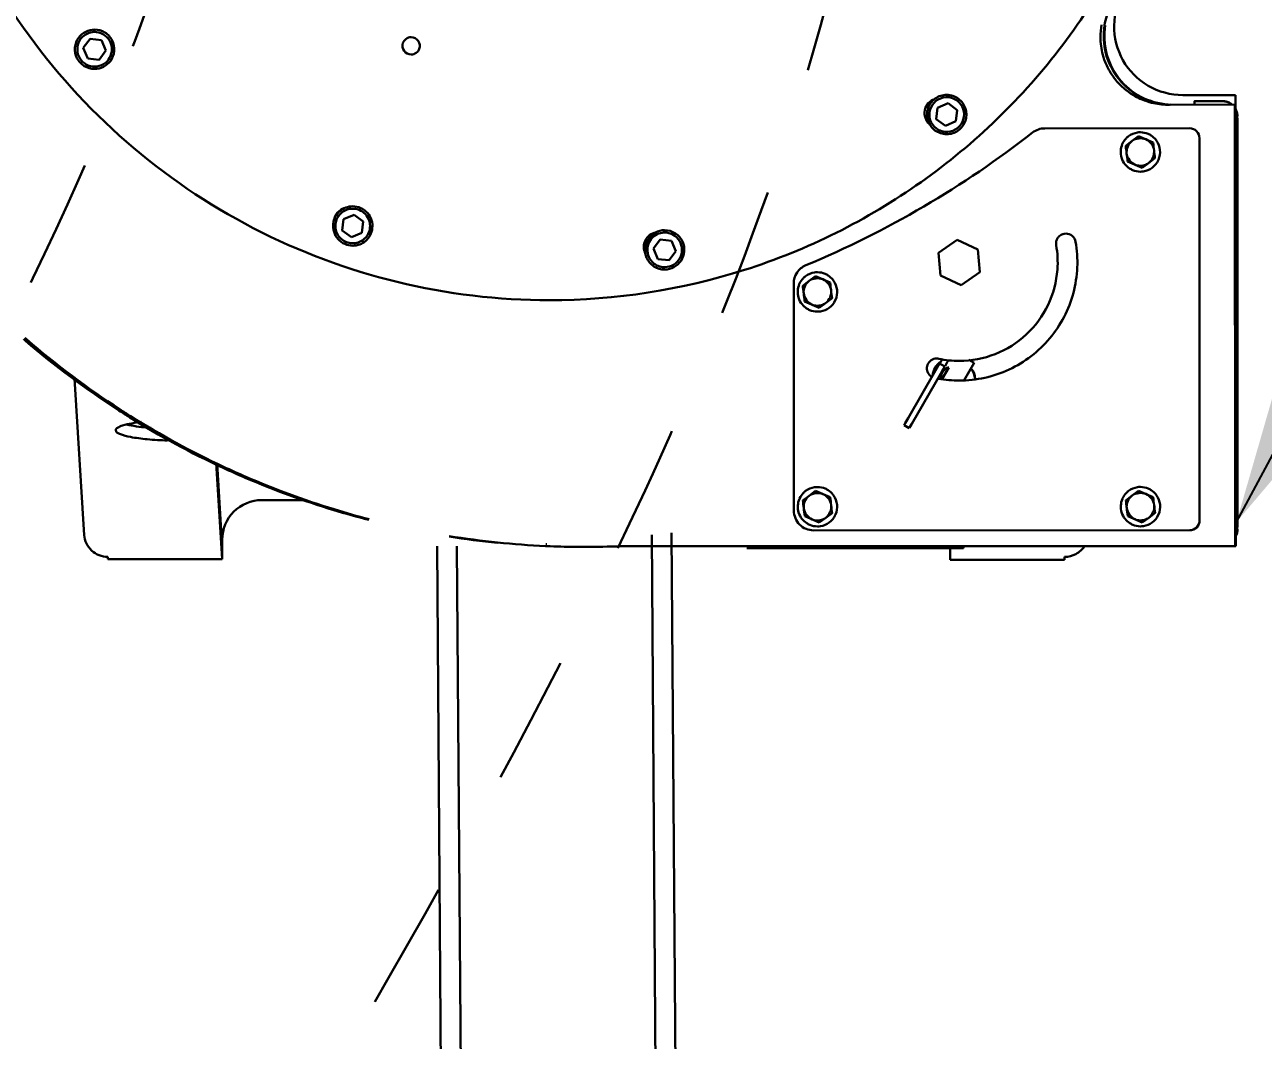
# Model space of a CAD drawing. Header units: millimetres. Extents: x 13935 to 21534, y -198 to 9202.
# Drawn here: x 15522.2 to 15836.7, y 2754.4 to 3012.1 of the extents above; entities that cross this region are included whole.
import ezdxf

# ---------------------------------------------------------------- set-up
doc = ezdxf.new("R2010")
doc.units = ezdxf.units.MM
doc.header["$LTSCALE"] = 326.7
doc.header["$PDMODE"] = 3
doc.header["$PDSIZE"] = 8
doc.linetypes.add('DASHED', pattern=[0.2, 0.1, -0.1])
doc.layers.get('0').update_dxf_attribs({"linetype": 'CONTINUOUS'})
doc.layers.get('Defpoints').update_dxf_attribs({"linetype": 'CONTINUOUS'})
doc.styles.get("Standard").update_dxf_attribs({"font": 'calibri.ttf'})
doc.dimstyles.new('DIMSTYLE_1', dxfattribs={"dimtxt": 40, "dimasz": 35, "dimexe": 0.08, "dimexo": 1, "dimgap": 1, "dimtad": 1, "dimdsep": 46, "dimtxsty": 'Standard', "dimblk": '_FILLED', "dimblk1": '_FILLED', "dimblk2": '_FILLED', "dimcen": 0.09, "dimazin": 2, "dimtp": 0.01, "dimtm": 0.01, "dimtfac": 1, "dimtofl": 0, "dimtmove": 0, "dimatfit": 3, "dimldrblk": '_FILLED', "dimfxl": 1, "dimtolj": 1, "dimarcsym": 0})
doc.dimstyles.new('DIMSTYLE_2', dxfattribs={"dimtxt": 40, "dimasz": 35, "dimexe": 0.08, "dimexo": 1, "dimgap": 1, "dimtad": 1, "dimdec": 0, "dimdsep": 46, "dimtxsty": 'Standard', "dimblk": '_FILLED', "dimblk1": '_FILLED', "dimblk2": '_FILLED', "dimcen": 0.09, "dimazin": 2, "dimtp": 0.01, "dimtm": 0.01, "dimtfac": 1, "dimtdec": 0, "dimtofl": 0, "dimtmove": 0, "dimatfit": 3, "dimldrblk": '_FILLED', "dimfxl": 1, "dimtolj": 1, "dimarcsym": 0})
doc.dimstyles.get("Standard").update_dxf_attribs({"dimtxt": 35, "dimasz": 35, "dimexe": 0.08, "dimexo": 1, "dimtad": 1, "dimdsep": 46, "dimtxsty": 'Standard', "dimblk": '_FILLED', "dimblk1": '_FILLED', "dimblk2": '_FILLED', "dimcen": 0.09, "dimazin": 2, "dimtol": 1, "dimtp": 0.01, "dimtm": 0.01, "dimtfac": 1, "dimtofl": 0, "dimtmove": 0, "dimatfit": 3, "dimldrblk": '_FILLED', "dimfxl": 1, "dimtolj": 1, "dimarcsym": 0})

# ---------------------------------------------------------------- blocks, each defined once
blk = doc.blocks.new('_FILLED')
at = {"color": 0, "linetype": 'ByBlock'}
blk.add_solid([(0, 0), (-1, 0.2143), (-1, -0.2143)], dxfattribs=at)
blk = doc.blocks.new('*D121')
at = {"color": 0, "linetype": 'Continuous', "lineweight": -2}
for p, q in [((15656.08, 3105.88), (15999.46, 3105.88)), ((15999.38, 2391.61), (15999.38, 3070.88)), ((15662.77, 2356.61), (15999.46, 2356.61))]:
    blk.add_line(p, q, dxfattribs=at)
at = {"layer": 'Defpoints', "color": 0}
for p in [(15655.08, 3105.88), (15999.38, 3105.88), (15661.77, 2356.61)]:
    blk.add_point(p, dxfattribs=at)
at = {"color": 0, "linetype": 'ByBlock', "lineweight": -2, "xscale": 35, "yscale": 35, "zscale": 35}
for p, rotation in [((15999.38, 3105.88), 90), ((15999.38, 2356.61), 270)]:
    blk.add_blockref('_FILLED', p, dxfattribs=dict(at, rotation=rotation))
at = {"color": 0, "lineweight": 30, "insert": (15945.05, 2724.02), "char_height": 40, "attachment_point": 2, "rotation": 90, "line_spacing_factor": 0.9}
blk.add_mtext('\\A1;D', dxfattribs=at)
blk = doc.blocks.new('*D2003')
at = {"color": 0, "linetype": 'Continuous', "lineweight": -2}
for p, q in [((14757.24, 2762.19), (14757.24, 3322.6)), ((14792.24, 3322.52), (15620.34, 3322.52)), ((15655.34, 3106.66), (15655.34, 3322.6))]:
    blk.add_line(p, q, dxfattribs=at)
at = {"layer": 'Defpoints', "color": 0}
for p in [(15655.34, 3322.52), (15655.34, 3105.66), (14757.24, 2761.19)]:
    blk.add_point(p, dxfattribs=at)
at = {"color": 0, "linetype": 'ByBlock', "lineweight": -2, "xscale": 35, "yscale": 35, "zscale": 35, "rotation": 180}
blk.add_blockref('_FILLED', (14757.24, 3322.52), dxfattribs=at)
at = {"color": 0, "linetype": 'ByBlock', "lineweight": -2, "xscale": 35, "yscale": 35, "zscale": 35}
blk.add_blockref('_FILLED', (15655.34, 3322.52), dxfattribs=at)
at = {"color": 0, "lineweight": 30, "insert": (15193.23, 3343.52), "char_height": 40, "attachment_point": 5}
blk.add_mtext('\\A1;\\A1;E', dxfattribs=at)

msp = doc.modelspace()

# ---------------------------------------------------------------- linework, layer by layer
at = {"color": 0, "linetype": 'Continuous', "lineweight": 30}
for p, q in [((15537.09399, 3006.16844), (15538.81522, 3008.48592)), ((15537.09399, 3006.16844), (15538.24037, 3003.51907)), ((15541.68282, 3008.15403), (15538.81522, 3008.48592)), ((15542.8292, 3005.50466), (15541.68282, 3008.15403)), ((15538.24037, 3003.51907), (15541.10797, 3003.18718)), ((15542.8292, 3005.50466), (15541.10797, 3003.18718)), ((15829.64216, 2994.22451), (15816.20841, 2994.22092)), ((15829.64282, 2991.78451), (15829.64216, 2994.22451)), ((15753.97923, 2991.00063), (15753.64734, 2988.13302)), ((15756.62859, 2992.14701), (15753.97923, 2991.00063)), ((15756.62859, 2992.14701), (15758.94607, 2990.42578)), ((15758.61418, 2987.55817), (15758.94607, 2990.42578)), ((15813.10218, 2991.78008), (15829.46126, 2991.78446)), ((15819.20167, 2992.18172), (15819.20168, 2992.43524)), ((15819.20232, 2992.68172), (15826.20231, 2992.68359)), ((15829.49125, 2879.78447), (15829.46126, 2991.78446)), ((15829.46315, 2991.78447), (15829.64282, 2991.78451)), ((15829.64308, 2990.78451), (15829.52681, 2990.78448)), ((15829.64312, 2990.66361), (15829.64308, 2990.78451)), ((15829.64597, 2991.78451), (15829.64624, 2990.78451)), ((15755.96481, 2986.41179), (15753.64734, 2988.13302)), ((15755.96481, 2986.41179), (15758.61418, 2987.55817)), ((15829.97036, 2988.3846), (15829.46958, 2988.38447)), ((15829.97583, 2967.9846), (15829.97036, 2988.3846)), ((15830.00346, 2988.38461), (15830.00333, 2988.88461)), ((15830.10821, 2967.98464), (15830.10275, 2988.38464)), ((15781.19169, 2985.77154), (15817.96083, 2985.78138)), ((15803.36059, 2982.58112), (15804.97944, 2983.79118)), ((15804.97944, 2983.79118), (15808.69368, 2982.19815)), ((15829.86683, 2983.90396), (15829.86734, 2984.36859)), ((15829.86734, 2984.36859), (15829.86836, 2985.27006)), ((15829.86836, 2985.27006), (15829.8694, 2986.15829)), ((15829.8694, 2986.15829), (15829.87013, 2986.7633)), ((15829.87013, 2986.7633), (15829.87029, 2986.89291)), ((15801.74272, 2981.37107), (15803.36059, 2982.58112)), ((15820.4615, 2983.28205), (15820.48747, 2886.28206)), ((15809.1712, 2978.18501), (15807.55234, 2976.97495)), ((15805.93447, 2975.76489), (15802.22024, 2977.35793)), ((15807.55234, 2976.97495), (15805.93447, 2975.76489)), ((15829.9927, 2904.9846), (15829.97583, 2967.98382)), ((15830.12508, 2904.98464), (15830.10821, 2967.98385)), ((15602.85755, 2959.84964), (15603.18944, 2962.71725)), ((15605.8388, 2963.86363), (15603.18944, 2962.71725)), ((15608.15628, 2962.1424), (15605.8388, 2963.86363)), ((15608.15628, 2962.1424), (15607.82439, 2959.27479)), ((15602.85755, 2959.84964), (15605.17502, 2958.12841)), ((15605.17502, 2958.12841), (15607.82439, 2959.27479)), ((15683.54468, 2957.58505), (15681.82345, 2955.26757)), ((15686.41228, 2957.25316), (15683.54468, 2957.58505)), ((15686.41228, 2957.25316), (15687.55866, 2954.60379)), ((15758.97787, 2957.5187), (15754.23885, 2954.22098)), ((15764.20328, 2955.06343), (15758.97787, 2957.5187)), ((15682.96983, 2952.61821), (15681.82345, 2955.26757)), ((15682.96983, 2952.61821), (15685.83743, 2952.28632)), ((15685.83743, 2952.28632), (15687.55866, 2954.60379)), ((15754.23885, 2954.22098), (15754.72523, 2948.46801)), ((15764.20328, 2955.06343), (15764.68967, 2949.31045)), ((15759.95064, 2946.01274), (15764.68967, 2949.31045)), ((15717.48694, 2888.75448), (15717.4715, 2946.39968)), ((15719.75233, 2945.84911), (15721.3702, 2947.05917)), ((15721.3702, 2947.05917), (15722.98906, 2948.26922)), ((15722.98905, 2948.26922), (15726.70329, 2946.67619)), ((15754.72523, 2948.46801), (15759.95064, 2946.01274)), ((15723.94408, 2940.24294), (15720.22985, 2941.83597)), ((15725.56195, 2941.45299), (15723.94408, 2940.24294)), ((15727.18081, 2942.66305), (15725.56195, 2941.45299)), ((15753.47839, 2924.34105), (15746.49557, 2912.2068)), ((15754.47908, 2926.07452), (15753.47839, 2924.34105)), ((15755.77918, 2925.32636), (15754.47908, 2926.07452)), ((15754.78361, 2926.55614), (15754.58054, 2926.20492)), ((15755.48461, 2924.81835), (15754.77848, 2923.59289)), ((15755.1321, 2927.16039), (15754.78361, 2926.55614)), ((15755.17351, 2922.21717), (15756.84196, 2925.11624)), ((15755.77918, 2925.32636), (15755.48461, 2924.81835)), ((15756.42498, 2926.3997), (15755.88063, 2925.45676)), ((15756.73103, 2926.9312), (15756.42498, 2926.3997)), ((15763.25399, 2926.23402), (15760.76322, 2921.90651)), ((15761.8803, 2927.02453), (15763.25399, 2926.23402)), ((15537.3512, 2882.56167), (15534.88035, 2922.32999)), ((15754.77848, 2923.59289), (15747.41602, 2910.79851)), ((15760.76322, 2921.90651), (15760.71828, 2921.82848)), ((15746.49557, 2912.2068), (15745.79096, 2910.98078)), ((15745.79096, 2910.98078), (15745.50117, 2910.47333)), ((15745.50117, 2910.47333), (15746.80127, 2909.72517)), ((15746.87511, 2909.85557), (15746.80127, 2909.72517)), ((15747.41602, 2910.79851), (15746.87511, 2909.85557)), ((15829.99816, 2884.5846), (15829.9927, 2904.98382)), ((15830.13055, 2884.58464), (15830.12508, 2904.98385)), ((15572.36578, 2876.42936), (15570.85093, 2900.81095)), ((15571.04439, 2900.72934), (15572.37055, 2879.38474)), ((15721.3848, 2892.55917), (15723.00365, 2893.76922)), ((15723.00365, 2893.76922), (15726.71789, 2892.17619)), ((15803.38469, 2892.58113), (15805.00355, 2893.79118)), ((15805.00354, 2893.79118), (15808.71778, 2892.19815)), ((15582.36747, 2891.44419), (15592.36689, 2891.44687)), ((15719.76693, 2891.34911), (15721.3848, 2892.55917)), ((15801.76682, 2891.37107), (15803.38469, 2892.58113)), ((15723.95868, 2885.74294), (15720.24444, 2887.33597)), ((15725.57655, 2886.95299), (15723.95868, 2885.74294)), ((15727.19541, 2888.16305), (15725.57655, 2886.95299)), ((15805.95857, 2885.7649), (15802.24434, 2887.35793)), ((15807.57644, 2886.97495), (15805.95857, 2885.7649)), ((15809.1953, 2888.18501), (15807.57644, 2886.97495)), ((15829.89448, 2887.70216), (15829.89223, 2889.06519)), ((15829.896, 2886.81078), (15829.89448, 2887.70216)), ((15829.89706, 2886.20563), (15829.896, 2886.81078)), ((15817.98815, 2883.78139), (15722.48827, 2883.75581)), ((15829.49737, 2884.58447), (15829.99816, 2884.5846)), ((15829.89729, 2886.07624), (15829.89706, 2886.20563)), ((15830.03139, 2884.08461), (15830.03126, 2884.58461)), ((15572.37073, 2881.44151), (15572.37127, 2879.44151)), ((15654.75215, 2880.24548), (15654.48745, 2880.26428)), ((15681.39399, 2882.5916), (15685.02189, 2395.4737)), ((15690.02197, 2395.48097), (15686.38987, 2883.16343)), ((15829.67254, 2880.78452), (15829.49288, 2880.78447)), ((15829.67254, 2880.78452), (15829.67213, 2882.30542)), ((15829.67569, 2880.78452), (15829.67596, 2879.78452)), ((15543.36747, 2876.42159), (15543.33011, 2877.02297)), ((15572.37055, 2879.38474), (15572.36578, 2876.42936)), ((15626.9137, 2879.74551), (15630.52098, 2395.39444)), ((15635.52106, 2395.40171), (15631.91384, 2879.74417)), ((15654.73089, 2879.771), (15654.46529, 2879.78307)), ((15673.49145, 2879.74269), (15829.49125, 2879.78447)), ((15760.56823, 2879.26601), (15705.5683, 2879.25128)), ((15757.21355, 2879.26511), (15757.21434, 2876.30684)), ((15760.56823, 2879.26601), (15760.56809, 2879.76601)), ((15786.21415, 2877.0189), (15786.21434, 2876.31461)), ((15829.49314, 2879.78447), (15829.67596, 2879.78452)), ((15572.36578, 2876.42936), (15543.36747, 2876.42159)), ((15786.21434, 2876.31461), (15757.21434, 2876.30684))]:
    msp.add_line(p, q, dxfattribs=at)
for centre, radius, start, end in [((15813.55044, 3009.17842), 17.40447, 162.8084225, 170.898915), ((15539.96383, 3005.79897), 4.43707, 83.4993331, 103.3435465), ((15812.49622, 3008.90304), 17.17497, 169.4253454, 180.0040258), ((15812.54311, 3008.91859), 17.22187, 180.0557456, 195.0806568), ((15812.43294, 3008.89743), 17.11, 195.1082169, 199.4545233), ((15812.48718, 3008.91811), 17.16803, 199.4593302, 210.3454848), ((15812.46455, 3008.91324), 17.14604, 210.3696271, 216.0824646), ((15812.48793, 3008.92977), 17.17467, 216.0810948, 225.5715798), ((15812.47224, 3008.92321), 17.15901, 225.5936712, 231.8926563), ((15812.47572, 3008.92646), 17.1637, 231.8902198, 240.7949615), ((15812.46054, 3008.91186), 17.14356, 240.8154435, 247.4707838), ((15812.46018, 3008.91105), 17.14267, 247.4708569, 256.0537209), ((15812.47129, 3008.98808), 17.2201, 256.079603, 269.6464938), ((15812.45967, 3008.70641), 16.93837, 269.6799012, 270.0153038), ((15897.3677, 2991.9676), 78.16589, 179.9158064, 180.1568232), ((15826.20066, 2988.86326), 3.82034, 75.0554955, 89.9751728), ((15826.23375, 2988.86326), 3.82034, 75.0554955, 89.9751728), ((15826.26685, 2988.86327), 3.82034, 75.0554955, 89.9751728), ((15826.29995, 2988.86328), 3.82034, 75.0554955, 89.9751728), ((15826.20029, 2988.87624), 3.80788, 60.0309448, 74.9996916), ((15826.23338, 2988.87625), 3.80788, 60.0309448, 74.9996916), ((15826.26648, 2988.87626), 3.80788, 60.0309448, 74.9996916), ((15826.29958, 2988.87627), 3.80788, 60.0309448, 74.9996916), ((15826.19169, 2988.86784), 3.81946, 50.3110417, 59.9821958), ((15826.22479, 2988.86785), 3.81946, 50.3110417, 59.9821958), ((15826.25788, 2988.86786), 3.81946, 50.3110417, 59.9821958), ((15826.29098, 2988.86787), 3.81946, 50.3110417, 59.9821958), ((15826.19597, 2988.88054), 3.80789, 15.0309577, 29.9996788), ((15826.22984, 2988.88097), 3.80704, 15.0279532, 29.3351967), ((15826.26216, 2988.88056), 3.80789, 15.0309577, 29.9996788), ((15826.29526, 2988.88057), 3.80789, 15.0309577, 29.9996788), ((15826.18298, 2988.88091), 3.82035, 0.0555131, 14.9751552), ((15826.21607, 2988.88092), 3.82035, 0.0555131, 14.9751552), ((15826.24917, 2988.88093), 3.82035, 0.0555131, 14.9751552), ((15826.28227, 2988.88094), 3.82035, 0.0555131, 14.9751552), ((15623.60484, 3182.66099), 251.11207, 292.7082971, 307.9737493), ((15805.45931, 2979.79048), 4.98742, 89.9679107, 98.7243304), ((15805.45693, 2979.7681), 5.01047, 56.8083096, 66.8365335), ((15805.43805, 2979.75299), 5.03346, 38.7384743, 56.7226074), ((15805.39133, 2979.80773), 4.92438, 154.8936937, 156.784067), ((15805.49938, 2979.75211), 5.04582, 136.8972331, 154.8424367), ((15805.45742, 2979.78177), 4.99492, 126.8274246, 136.8167365), ((15805.49224, 2979.80199), 4.96053, 34.8778471, 38.6886646), ((15805.5301, 2979.74849), 4.92473, 334.8648925, 336.7840209), ((15805.48376, 2979.80313), 5.03352, 218.7009206, 236.7223873), ((15805.46462, 2979.7876), 5.01005, 236.8079178, 246.7428259), ((15805.45484, 2979.79167), 3.51352, 266.8127388, 286.7632186), ((15805.46247, 2979.76553), 4.98735, 269.9676872, 278.638411), ((15829.47031, 2967.98447), 0.5, 270.0153434, 90.0153434), ((15684.69297, 2954.90346), 4.43178, 83.4485214, 103.3166148), ((15786.56048, 2956.53494), 2.51614, 118.4228936, 132.7439838), ((15786.54498, 2956.55712), 2.48926, 108.2151951, 118.3522522), ((15605.51088, 2961.03032), 4.43399, 253.4665774, 273.3245026), ((15786.49365, 2956.53801), 2.44182, 187.2703652, 190.0113586), ((15759.35746, 2951.7606), 25.1117, 355.8945389, 9.9821914), ((15786.53333, 2956.55418), 2.48129, 158.081326, 166.4406386), ((15786.56733, 2956.53959), 2.51828, 142.4932306, 158.0622313), ((15786.54302, 2956.55457), 2.48988, 132.7555908, 142.4260481), ((15723.46892, 2944.26852), 4.98742, 89.9679107, 98.7243513), ((15723.40094, 2944.28577), 4.92438, 154.8936794, 156.784067), ((15723.50899, 2944.23015), 5.04582, 136.897233, 154.8424226), ((15723.46703, 2944.25981), 4.99492, 126.8274246, 136.8167365), ((15723.46654, 2944.24614), 5.01047, 56.8083096, 66.8365335), ((15723.4477, 2944.23107), 5.03341, 38.7656074, 56.7227663), ((15723.50182, 2944.28001), 4.96056, 34.8948829, 38.7162008), ((15829.47594, 2946.98447), 0.5, 270.0153434, 76.9606322), ((15723.49337, 2944.28117), 5.03352, 218.7009412, 236.7223875), ((15723.47423, 2944.26565), 5.01005, 236.8079178, 246.7428259), ((15723.46445, 2944.26971), 3.51352, 266.8127388, 286.7632186), ((15723.53948, 2944.22664), 4.92499, 334.8441653, 336.7839873), ((15723.47208, 2944.24357), 4.98735, 269.9676873, 278.6384319), ((15663.82121, 3096.62869), 217.11321, 229.1949561, 229.3560197), ((15664.20127, 3096.28493), 216.64461, 229.0594546, 229.2205167), ((15663.89942, 3096.73927), 217.24806, 229.3593647, 237.1825303), ((15664.59632, 3096.76988), 217.26986, 229.225159, 237.0324017), ((15759.47717, 2951.83395), 25.06823, 258.0317332, 269.9989387), ((15757.43056, 2922.66628), 4.72667, 124.2481198, 176.0755201), ((15758.7711, 2921.89484), 4.72667, 3.7496017, 38.6548563), ((15758.84202, 2921.89486), 4.72667, 3.8449181, 38.6548563), ((15829.48156, 2925.98447), 0.5, 270.0153434, 76.9606322), ((15753.75704, 2924.86372), 2.49708, 226.8676602, 240.5288933), ((15759.47195, 2951.77695), 30.01139, 259.555543, 259.8948671), ((15759.47523, 2951.82443), 30.05871, 259.9045875, 270.0053697), ((15757.44402, 2922.66832), 2.53787, 177.5209529, 189.8933618), ((15663.81196, 3096.64436), 217.12089, 237.1883525, 238.0521335), ((15664.26977, 3096.29758), 216.69591, 237.0368855, 237.9007976), ((15663.84264, 3096.71007), 217.19288, 238.054438, 245.1539778), ((15664.5531, 3096.77278), 217.24903, 237.904093, 244.9907987), ((15829.48718, 2904.98447), 0.5, 270.0153434, 90.0153434), ((15663.81782, 3096.69819), 217.17167, 245.1586034, 246.7869365), ((15664.33617, 3096.34038), 216.76546, 244.9944445, 246.6235406), ((15663.79857, 3096.66337), 217.13209, 246.7879837, 253.1051948), ((15664.52614, 3096.79963), 217.26239, 246.6256073, 252.9318981), ((15723.52359, 2889.73016), 5.04582, 136.8972331, 154.8424367), ((15723.48163, 2889.75981), 4.99492, 126.8274246, 136.8167365), ((15723.48352, 2889.76852), 4.98742, 89.9679107, 98.7243304), ((15723.48113, 2889.74614), 5.01047, 56.8083096, 66.8365335), ((15723.46226, 2889.73104), 5.03346, 38.7384743, 56.7226074), ((15723.51644, 2889.78004), 4.96053, 34.8778471, 38.6886646), ((15805.52348, 2889.75211), 5.04582, 136.8972331, 154.8424367), ((15805.48152, 2889.78177), 4.99492, 126.8274246, 136.8167365), ((15805.48341, 2889.79048), 4.98742, 89.9679107, 98.7243304), ((15805.48103, 2889.7681), 5.01047, 56.8083096, 66.8365335), ((15805.46215, 2889.75299), 5.03346, 38.7384743, 56.7226074), ((15805.51634, 2889.802), 4.96053, 34.8778471, 38.6886646), ((15592.36367, 2901.33786), 9.89099, 270.0186611, 272.9132774), ((15723.41554, 2889.78577), 4.92438, 154.8936937, 156.784067), ((15805.41543, 2889.80773), 4.92438, 154.8936937, 156.784067), ((15663.76553, 3096.60645), 217.06803, 253.1091731, 255.5524308), ((15664.37943, 3096.35981), 216.79887, 252.9348447, 255.3787617), ((15723.50796, 2889.78117), 5.03352, 218.7009206, 236.7223873), ((15723.47905, 2889.76971), 3.51352, 266.8127388, 286.7632186), ((15723.55431, 2889.72654), 4.92473, 334.8648925, 336.7840209), ((15805.50786, 2889.80313), 5.03352, 218.7009206, 236.7223873), ((15805.47894, 2889.79167), 3.51352, 266.8127388, 286.7632186), ((15805.5542, 2889.7485), 4.92473, 334.8648925, 336.7840209), ((15723.48883, 2889.76565), 5.01005, 236.8079178, 246.7428259), ((15723.48667, 2889.74357), 4.98735, 269.9676872, 278.638411), ((15805.48872, 2889.78761), 5.01005, 236.8079178, 246.7428259), ((15805.48657, 2889.76553), 4.98735, 269.9676872, 278.638411), ((15826.21104, 2884.08627), 3.82035, 345.0555315, 359.9751737), ((15826.24414, 2884.08628), 3.82035, 345.0555315, 359.9751737), ((15826.27723, 2884.08629), 3.82035, 345.0555315, 359.9751737), ((15826.31033, 2884.0863), 3.82035, 345.0555315, 359.9751737), ((15663.79557, 3096.90004), 217.36217, 261.0554745, 264.311139), ((15664.42132, 3096.51812), 216.9629, 260.8763605, 264.1363496), ((15664.46344, 3096.91805), 217.36505, 264.1360741, 267.3636334), ((15826.22292, 2884.08723), 3.80913, 329.2882616, 344.995505), ((15826.334, 2884.08317), 3.7969, 326.7913386, 329.9962622), ((15826.25713, 2884.08665), 3.80789, 330.031008, 344.9997291), ((15826.29023, 2884.08666), 3.80789, 330.031008, 344.9997291), ((15826.32332, 2884.08667), 3.80789, 330.031008, 344.9997291), ((15664.44172, 3096.44363), 216.89013, 267.433836, 269.3209152), ((15664.43392, 3095.92334), 216.36979, 269.3213487, 270.0152519), ((15664.43291, 3096.57636), 217.0228, 270.0154712, 272.3922229)]:
    msp.add_arc(centre, radius, start, end, dxfattribs=at)
for points, knots in [([(15655.47233, 2942.16136), (15642.47866, 2942.15674), (15616.38388, 2945.27664), (15579.54505, 2959.07118), (15546.99672, 2981.19922), (15520.6169, 3010.4016), (15501.89851, 3045.01802), (15491.908, 3083.08643), (15491.20469, 3122.41706), (15496.97715, 3148.05586), (15501.31972, 3160.30273)], [0, 0, 0, 0, 0.124999895, 0.249999954, 0.374999914, 0.500000015, 0.625000119, 0.750000148, 0.874997028, 1, 1, 1, 1]), ([(15809.51764, 3051.01956), (15803.94022, 3035.29022), (15787.81938, 3005.35404), (15751.26843, 2970.02418), (15705.762, 2947.36693), (15672.16123, 2942.16729), (15655.47233, 2942.16136)], [0, 0, 0, 0, 0.250000071, 0.500000033, 0.750000064, 1, 1, 1, 1]), ([(15801.32855, 3020.64799), (15799.75493, 3018.0549), (15797.96561, 3011.90479), (15800.32457, 3002.68005), (15806.98878, 2995.87941), (15813.17521, 2994.2201), (15816.20841, 2994.22092)], [0, 0, 0, 0, 0.249997179, 0.500000657, 0.750004053, 1, 1, 1, 1]), ([(15543.97652, 3002.85529), (15544.51864, 3003.5852), (15545.20729, 3005.38709), (15544.65987, 3008.19988), (15542.72758, 3010.31558), (15540.87029, 3010.83691), (15539.9612, 3010.83634)], [0, 0, 0, 0, 0.250028038, 0.50000358, 0.750005335, 1, 1, 1, 1]), ([(15540.46617, 3010.20751), (15541.92337, 3010.03942), (15544.85308, 3007.95387), (15544.36851, 3004.39062), (15543.4939, 3003.21304)], [0, 0, 0, 0, 0.500002312, 1, 1, 1, 1]), ([(15812.4917, 2991.81244), (15810.09318, 2991.95893), (15805.29933, 2993.27424), (15799.57176, 2997.98075), (15796.22699, 3004.59494), (15795.9851, 3009.55949), (15796.36508, 3011.93141)], [0, 0, 0, 0, 0.250058202, 0.500040226, 0.750027875, 1, 1, 1, 1]), ([(15812.49316, 2991.82425), (15810.11289, 2991.99404), (15805.36636, 2993.34159), (15799.70813, 2998.04627), (15796.40705, 3004.62139), (15796.16686, 3009.54886), (15796.54032, 3011.90484)], [0, 0, 0, 0, 0.250065574, 0.500045253, 0.75003055, 1, 1, 1, 1]), ([(15535.94856, 3008.81781), (15535.40644, 3008.0879), (15534.71779, 3006.28601), (15535.26521, 3003.47323), (15537.1975, 3001.35752), (15539.05479, 3000.83619), (15539.96388, 3000.83676)], [0, 0, 0, 0, 0.250028038, 0.50000358, 0.750005335, 1, 1, 1, 1]), ([(15539.45702, 3001.46559), (15537.99982, 3001.63369), (15535.07011, 3003.71923), (15535.55468, 3007.28248), (15536.42929, 3008.46006)], [0, 0, 0, 0, 0.500002312, 1, 1, 1, 1]), ([(15618.2543, 3007.43363), (15618.02872, 3006.79746), (15618.22144, 3005.20814), (15619.65646, 3004.49714), (15620.33156, 3004.49873)], [0, 0, 0, 0, 0.499953518, 1, 1, 1, 1]), ([(15620.32404, 3008.89804), (15619.88076, 3008.897), (15618.97248, 3008.61368), (15618.40246, 3007.85146), (15618.2543, 3007.43363)], [0, 0, 0, 0, 0.499976839, 1, 1, 1, 1]), ([(15622.4013, 3005.96315), (15622.62688, 3006.59932), (15622.43416, 3008.18864), (15620.99914, 3008.89964), (15620.32404, 3008.89804)], [0, 0, 0, 0, 0.499953518, 1, 1, 1, 1]), ([(15620.33156, 3004.49873), (15620.77484, 3004.49978), (15621.68312, 3004.7831), (15622.25315, 3005.54532), (15622.4013, 3005.96315)], [0, 0, 0, 0, 0.499976839, 1, 1, 1, 1]), ([(15543.4939, 3003.21304), (15543.0413, 3002.60366), (15541.79272, 3001.60608), (15540.21093, 3001.37862), (15539.45702, 3001.46559)], [0, 0, 0, 0, 0.500054166, 1, 1, 1, 1]), ([(15756.29631, 2994.27941), (15755.27056, 2994.27921), (15753.16344, 2993.60481), (15751.2343, 2990.95343), (15751.20255, 2987.67439), (15752.49285, 2985.87707), (15753.3164, 2985.26541)], [0, 0, 0, 0, 0.24999469, 0.499989836, 0.749981902, 1, 1, 1, 1]), ([(15753.6732, 2985.74709), (15752.96487, 2986.27318), (15751.84797, 2987.80589), (15751.81313, 2990.61769), (15753.38363, 2992.95033), (15755.15788, 2993.61986), (15756.03864, 2993.67182)], [0, 0, 0, 0, 0.250014545, 0.500001297, 0.74999614, 1, 1, 1, 1]), ([(15756.29899, 2984.27938), (15757.32474, 2984.27959), (15759.43187, 2984.95398), (15761.361, 2987.60536), (15761.39275, 2990.8844), (15760.10245, 2992.68172), (15759.2789, 2993.29339)], [0, 0, 0, 0, 0.24999469, 0.499989836, 0.749981902, 1, 1, 1, 1]), ([(15753.22033, 2993.21393), (15752.03172, 2992.8159), (15749.95137, 2990.54926), (15751.00079, 2987.65714), (15751.94514, 2986.83285)], [0, 0, 0, 0, 0.49999715, 1, 1, 1, 1]), ([(15758.92021, 2992.81171), (15759.62854, 2992.28562), (15760.74544, 2990.7529), (15760.78028, 2987.9411), (15759.20977, 2985.60846), (15757.43553, 2984.93893), (15756.55477, 2984.88698)], [0, 0, 0, 0, 0.250014545, 0.500001297, 0.74999614, 1, 1, 1, 1]), ([(15819.20168, 2992.43524), (15819.2017, 2992.49035), (15819.20116, 2992.53756), (15819.20221, 2992.63493), (15819.20216, 2992.57429), (15819.2022, 2992.55482)], [0, 0, 0, 0, 0.699381993, 0.752904954, 1, 1, 1, 1]), ([(15829.46984, 2987.39355), (15829.51739, 2987.39014), (15829.61228, 2987.3622), (15829.69024, 2987.3033), (15829.72437, 2987.26913)], [0, 0, 0, 0, 0.496762178, 1, 1, 1, 1]), ([(15829.66978, 2988.25392), (15829.65226, 2988.27947), (15829.6128, 2988.32819), (15829.56387, 2988.36774), (15829.5374, 2988.38449)], [0, 0, 0, 0, 0.497310079, 1, 1, 1, 1]), ([(15829.72437, 2987.26913), (15829.75383, 2987.23963), (15829.80536, 2987.17362), (15829.84069, 2987.0977), (15829.85335, 2987.05849)], [0, 0, 0, 0, 0.502971002, 1, 1, 1, 1]), ([(15829.76857, 2987.1954), (15829.78895, 2987.22263), (15829.82462, 2987.2806), (15829.84975, 2987.34386), (15829.85925, 2987.37615)], [0, 0, 0, 0, 0.502546369, 1, 1, 1, 1]), ([(15829.85335, 2987.05849), (15829.86194, 2987.03188), (15829.87456, 2986.97707), (15829.87875, 2986.9211), (15829.87916, 2986.89311)], [0, 0, 0, 0, 0.499754394, 1, 1, 1, 1]), ([(15829.85925, 2987.37615), (15829.86583, 2987.39848), (15829.87606, 2987.44388), (15829.88081, 2987.49015), (15829.88197, 2987.51324)], [0, 0, 0, 0, 0.501609665, 1, 1, 1, 1]), ([(15829.88197, 2987.51324), (15829.88323, 2987.53848), (15829.88288, 2987.58943), (15829.87769, 2987.64007), (15829.87413, 2987.6654)], [0, 0, 0, 0, 0.496877442, 1, 1, 1, 1]), ([(15817.96083, 2985.78138), (15818.59864, 2985.78156), (15819.92759, 2985.24852), (15820.46133, 2983.91986), (15820.4615, 2983.28205)], [0, 0, 0, 0, 0.500001616, 1, 1, 1, 1]), ([(15829.87916, 2986.89311), (15829.8794, 2986.87672), (15829.87873, 2986.84369), (15829.8761, 2986.81077), (15829.87437, 2986.79423)], [0, 0, 0, 0, 0.496466371, 1, 1, 1, 1]), ([(15810.05605, 2977.80717), (15810.38569, 2978.57574), (15810.65702, 2980.30985), (15810.0398, 2981.95267), (15809.56172, 2982.63856)], [0, 0, 0, 0, 0.500061626, 1, 1, 1, 1]), ([(15829.94042, 2968.17627), (15829.95277, 2968.14566), (15829.97052, 2968.08226), (15829.97577, 2968.01686), (15829.97583, 2967.9846)], [0, 0, 0, 0, 0.505784939, 1, 1, 1, 1]), ([(15829.94127, 2968.17561), (15829.9534, 2968.14521), (15829.97077, 2968.08228), (15829.97583, 2968.0174), (15829.97583, 2967.98539)], [0, 0, 0, 0, 0.505570918, 1, 1, 1, 1]), ([(15830.10821, 2967.98464), (15830.10815, 2968.01689), (15830.1029, 2968.08229), (15830.08516, 2968.14567), (15830.0728, 2968.17628)], [0, 0, 0, 0, 0.494243666, 1, 1, 1, 1]), ([(15830.0734, 2968.17629), (15830.08562, 2968.14579), (15830.10312, 2968.08265), (15830.10821, 2968.01754), (15830.10821, 2967.98542)], [0, 0, 0, 0, 0.505602588, 1, 1, 1, 1]), ([(15605.50652, 2965.99595), (15604.32035, 2965.99606), (15601.86371, 2965.08493), (15600.67739, 2962.74916), (15600.54102, 2961.57087)], [0, 0, 0, 0, 0.500002678, 1, 1, 1, 1]), ([(15603.41311, 2965.53235), (15602.73908, 2965.33774), (15601.47613, 2964.54516), (15600.85278, 2963.19068), (15600.74658, 2962.49721)], [0, 0, 0, 0, 0.500004294, 1, 1, 1, 1]), ([(15601.57123, 2962.96335), (15601.91057, 2963.64298), (15602.96806, 2964.84335), (15604.48747, 2965.3432), (15605.24581, 2965.38825)], [0, 0, 0, 0, 0.499988427, 1, 1, 1, 1]), ([(15605.24581, 2965.38825), (15606.48334, 2965.46178), (15609.15555, 2964.44634), (15610.02025, 2961.7216), (15609.87773, 2960.49015)], [0, 0, 0, 0, 0.500009535, 1, 1, 1, 1]), ([(15610.4747, 2960.42117), (15610.63151, 2961.77605), (15609.72997, 2964.75886), (15606.87048, 2965.99582), (15605.50652, 2965.99595)], [0, 0, 0, 0, 0.499991847, 1, 1, 1, 1]), ([(15829.97583, 2967.98459), (15829.97578, 2967.95233), (15829.97057, 2967.88691), (15829.95285, 2967.82351), (15829.94051, 2967.79288)], [0, 0, 0, 0, 0.494212414, 1, 1, 1, 1]), ([(15829.94167, 2967.79429), (15829.95372, 2967.82473), (15829.97096, 2967.8877), (15829.97589, 2967.95259), (15829.97583, 2967.9846)], [0, 0, 0, 0, 0.505577115, 1, 1, 1, 1]), ([(15830.0729, 2967.79297), (15830.08524, 2967.82358), (15830.10295, 2967.88698), (15830.10817, 2967.95238), (15830.10821, 2967.98464)], [0, 0, 0, 0, 0.505756326, 1, 1, 1, 1]), ([(15830.07351, 2967.79294), (15830.08575, 2967.82357), (15830.10327, 2967.887), (15830.10827, 2967.95239), (15830.10821, 2967.98464)], [0, 0, 0, 0, 0.505645345, 1, 1, 1, 1]), ([(15600.54102, 2961.57087), (15600.38421, 2960.216), (15601.28574, 2957.23318), (15604.14523, 2955.99622), (15605.5092, 2955.99609)], [0, 0, 0, 0, 0.499991847, 1, 1, 1, 1]), ([(15604.24908, 2956.77965), (15603.28778, 2957.0664), (15601.51235, 2958.36277), (15601.02076, 2960.5054), (15601.13609, 2961.50189)], [0, 0, 0, 0, 0.500003872, 1, 1, 1, 1]), ([(15605.5092, 2955.99609), (15606.69537, 2955.99598), (15609.15201, 2956.90711), (15610.33832, 2959.24288), (15610.4747, 2960.42117)], [0, 0, 0, 0, 0.500002678, 1, 1, 1, 1]), ([(15609.87773, 2960.49015), (15609.76239, 2959.4936), (15608.79427, 2957.51977), (15606.76947, 2956.66329), (15605.76801, 2956.60379)], [0, 0, 0, 0, 0.499996531, 1, 1, 1, 1]), ([(15682.40882, 2959.37981), (15681.32782, 2959.16273), (15679.2605, 2957.6243), (15679.29378, 2955.0475), (15679.7779, 2954.05679)], [0, 0, 0, 0, 0.499979457, 1, 1, 1, 1]), ([(15684.69066, 2959.93555), (15683.10807, 2959.93472), (15679.73405, 2958.19183), (15679.47468, 2954.40257), (15680.10317, 2952.9501)], [0, 0, 0, 0, 0.499996796, 1, 1, 1, 1]), ([(15680.65288, 2953.18837), (15680.16057, 2954.32615), (15680.20108, 2957.18469), (15682.46612, 2958.92896), (15683.67219, 2959.21608)], [0, 0, 0, 0, 0.499990682, 1, 1, 1, 1]), ([(15689.28084, 2956.92127), (15688.90143, 2957.7981), (15687.59945, 2959.36306), (15685.64589, 2959.93606), (15684.69066, 2959.93555)], [0, 0, 0, 0, 0.50004414, 1, 1, 1, 1]), ([(15685.19862, 2959.3063), (15685.95239, 2959.2187), (15687.44023, 2958.6359), (15688.42782, 2957.37959), (15688.72923, 2956.683)], [0, 0, 0, 0, 0.49994642, 1, 1, 1, 1]), ([(15789.01281, 2956.98308), (15788.91368, 2957.54443), (15788.29776, 2958.63125), (15787.12027, 2959.04845), (15786.55024, 2959.0483)], [0, 0, 0, 0, 0.500002387, 1, 1, 1, 1]), ([(15688.72923, 2956.683), (15689.31176, 2955.33672), (15688.96952, 2951.75679), (15685.64061, 2950.39573), (15684.1835, 2950.56507)], [0, 0, 0, 0, 0.499997957, 1, 1, 1, 1]), ([(15684.69334, 2949.93581), (15686.27594, 2949.93665), (15689.64996, 2951.67953), (15689.90932, 2955.46879), (15689.28084, 2956.92127)], [0, 0, 0, 0, 0.499996796, 1, 1, 1, 1]), ([(15759.47804, 2921.76572), (15763.80682, 2921.76688), (15772.5806, 2923.70231), (15783.19256, 2931.87094), (15789.38798, 2943.74349), (15789.76564, 2952.72026), (15789.01281, 2956.98308)], [0, 0, 0, 0, 0.249999349, 0.499999872, 0.750000525, 1, 1, 1, 1]), ([(15680.10317, 2952.9501), (15680.48257, 2952.07326), (15681.78455, 2950.5083), (15683.73811, 2949.93531), (15684.69334, 2949.93581)], [0, 0, 0, 0, 0.50004414, 1, 1, 1, 1]), ([(15717.4715, 2946.39968), (15717.47124, 2947.36509), (15718.05687, 2949.34023), (15719.65326, 2950.64243), (15720.54405, 2951.01458)], [0, 0, 0, 0, 0.50000123, 1, 1, 1, 1]), ([(15784.40472, 2949.96279), (15784.18144, 2946.86756), (15782.54889, 2940.70088), (15776.90191, 2933.03323), (15768.8483, 2927.95091), (15762.58021, 2926.76655), (15759.47671, 2926.76572)], [0, 0, 0, 0, 0.249996694, 0.500000394, 0.749985088, 1, 1, 1, 1]), ([(15728.06567, 2942.28521), (15728.3954, 2943.054), (15728.66669, 2944.78867), (15728.04891, 2946.43187), (15727.57049, 2947.11782)], [0, 0, 0, 0, 0.500061579, 1, 1, 1, 1]), ([(15753.75898, 2927.36513), (15752.82199, 2927.36488), (15750.77543, 2926.04467), (15751.36644, 2923.68237), (15752.04982, 2923.04142)], [0, 0, 0, 0, 0.500015588, 1, 1, 1, 1]), ([(15545.33406, 2909.16473), (15545.33358, 2908.72094), (15546.92605, 2907.88663), (15549.44248, 2907.34508), (15553.64485, 2906.77257), (15556.75173, 2906.62603), (15558.46888, 2906.58638)], [0, 0, 0, 0, 0.097485531, 0.309518536, 0.622701551, 1, 1, 1, 1]), ([(15551.80018, 2911.27354), (15550.19845, 2911.08572), (15548.08969, 2910.73443), (15545.94959, 2909.99935), (15545.33433, 2909.41602), (15545.33406, 2909.16473)], [0, 0, 0, 0, 0.691521073, 0.89225001, 1, 1, 1, 1]), ([(15548.05912, 2910.63522), (15548.4863, 2910.52989), (15550.55889, 2910.09782), (15552.66881, 2909.87122), (15554.3399, 2909.74334)], [0, 0, 0, 0, 0.207930313, 1, 1, 1, 1]), ([(15829.9927, 2904.98459), (15829.99265, 2904.95233), (15829.98744, 2904.88693), (15829.96973, 2904.82353), (15829.95739, 2904.79291)], [0, 0, 0, 0, 0.494215182, 1, 1, 1, 1]), ([(15829.9927, 2904.98539), (15829.9927, 2905.01751), (15829.98761, 2905.08263), (15829.9701, 2905.14578), (15829.95789, 2905.17628)], [0, 0, 0, 0, 0.494368127, 1, 1, 1, 1]), ([(15829.9927, 2904.9846), (15829.99276, 2904.95236), (15829.98775, 2904.88697), (15829.97024, 2904.82356), (15829.95799, 2904.79293)], [0, 0, 0, 0, 0.494383364, 1, 1, 1, 1]), ([(15829.9751, 2905.12294), (15829.98118, 2905.10028), (15829.98994, 2905.05435), (15829.99266, 2905.00773), (15829.9927, 2904.9846)], [0, 0, 0, 0, 0.503599468, 1, 1, 1, 1]), ([(15830.12508, 2904.98464), (15830.12502, 2905.0169), (15830.11977, 2905.0823), (15830.10202, 2905.14568), (15830.08967, 2905.17629)], [0, 0, 0, 0, 0.49424293, 1, 1, 1, 1]), ([(15830.08977, 2904.79298), (15830.10211, 2904.8236), (15830.11983, 2904.88699), (15830.12504, 2904.95239), (15830.12508, 2904.98464)], [0, 0, 0, 0, 0.505755597, 1, 1, 1, 1]), ([(15830.12508, 2904.98543), (15830.12508, 2905.01755), (15830.11999, 2905.08267), (15830.10249, 2905.14581), (15830.09028, 2905.17631)], [0, 0, 0, 0, 0.494368887, 1, 1, 1, 1]), ([(15830.12508, 2904.98464), (15830.12514, 2904.95239), (15830.12014, 2904.88701), (15830.10262, 2904.82359), (15830.09037, 2904.79297)], [0, 0, 0, 0, 0.494383363, 1, 1, 1, 1]), ([(15728.08026, 2887.78522), (15728.4099, 2888.55378), (15728.68123, 2890.2879), (15728.06401, 2891.93072), (15727.58593, 2892.61661)], [0, 0, 0, 0, 0.500061626, 1, 1, 1, 1]), ([(15810.08016, 2887.80718), (15810.40979, 2888.57574), (15810.68112, 2890.30986), (15810.06391, 2891.95267), (15809.58582, 2892.63857)], [0, 0, 0, 0, 0.500061626, 1, 1, 1, 1]), ([(15572.37073, 2881.44151), (15572.37005, 2883.99266), (15574.50241, 2889.3079), (15579.81643, 2891.44351), (15582.36747, 2891.44419)], [0, 0, 0, 0, 0.500010955, 1, 1, 1, 1]), ([(15722.48827, 2883.75581), (15721.21268, 2883.75547), (15718.55501, 2884.82179), (15717.48728, 2887.47889), (15717.48694, 2888.75448)], [0, 0, 0, 0, 0.500000446, 1, 1, 1, 1]), ([(15820.48747, 2886.28206), (15820.48764, 2885.64425), (15819.95461, 2884.3153), (15818.62595, 2883.78156), (15817.98815, 2883.78139)], [0, 0, 0, 0, 0.500002055, 1, 1, 1, 1]), ([(15829.75458, 2885.70193), (15829.72028, 2885.66706), (15829.64144, 2885.60709), (15829.54529, 2885.57887), (15829.49711, 2885.5754)], [0, 0, 0, 0, 0.503085038, 1, 1, 1, 1]), ([(15829.5652, 2884.58449), (15829.59939, 2884.60615), (15829.66144, 2884.66016), (15829.70724, 2884.7277), (15829.7271, 2884.76297)], [0, 0, 0, 0, 0.499951972, 1, 1, 1, 1]), ([(15829.7271, 2884.76297), (15829.74651, 2884.79744), (15829.78019, 2884.87062), (15829.80685, 2884.94638), (15829.81969, 2884.98503)], [0, 0, 0, 0, 0.492693065, 1, 1, 1, 1]), ([(15829.81969, 2884.98503), (15829.83671, 2885.03626), (15829.86891, 2885.1384), (15829.89273, 2885.24312), (15829.90049, 2885.29564)], [0, 0, 0, 0, 0.504125879, 1, 1, 1, 1]), ([(15829.90002, 2886.17479), (15829.90169, 2886.15834), (15829.90424, 2886.12548), (15829.90492, 2886.09251), (15829.9047, 2886.0761)], [0, 0, 0, 0, 0.501636404, 1, 1, 1, 1]), ([(15829.90049, 2885.29564), (15829.90444, 2885.32232), (15829.91019, 2885.37567), (15829.91061, 2885.42938), (15829.90921, 2885.45596)], [0, 0, 0, 0, 0.503189465, 1, 1, 1, 1]), ([(15537.35081, 2882.5703), (15537.43978, 2881.11795), (15538.81778, 2878.16283), (15541.86032, 2877.02257), (15543.33011, 2877.02297)], [0, 0, 0, 0, 0.497484422, 1, 1, 1, 1]), ([(15791.27989, 2879.74923), (15790.74464, 2878.92192), (15789.21887, 2877.51563), (15787.20788, 2877.01916), (15786.21415, 2877.0189)], [0, 0, 0, 0, 0.497884148, 1, 1, 1, 1])]:
    msp.add_open_spline(points, degree=3, knots=knots, dxfattribs=at)
at = {"color": 0, "linetype": 'DASHED', "lineweight": 30}
for points, knots in [([(15180.99629, 1911.17528), (15177.41725, 1997.76901), (15190.46683, 2253.68755), (15299.93242, 2594.4473), (15490.6806, 2870.90587), (15562.92694, 3023.93134), (15573.71318, 3098.86474)], [0, 0, 0, 0, 0.206103105, 0.602357601, 0.826000461, 1, 1, 1, 1]), ([(15330.15104, 1910.7819), (15342.79479, 1968.91718), (15320.99332, 2139.96538), (15403.70649, 2386.80606), (15537.73478, 2647.21535), (15678.64948, 2868.77902), (15732.0428, 3024.11886), (15740.65333, 3092.63458)], [0, 0, 0, 0, 0.148212581, 0.384915731, 0.607243232, 0.843187097, 1, 1, 1, 1])]:
    msp.add_open_spline(points, degree=3, knots=knots, dxfattribs=at)
at = {"color": 0, "linetype": 'Continuous', "lineweight": 30}
for points in [[(15539.9612, 3010.83634), (15538.46395, 3010.83539), (15536.84129, 3010.0198), (15535.94856, 3008.81781)], [(15536.42929, 3008.46006), (15537.02705, 3009.26489), (15537.96462, 3009.88367), (15538.9398, 3010.11626)], [(15539.96388, 3000.83676), (15541.46113, 3000.83771), (15543.08379, 3001.65331), (15543.97652, 3002.85529)], [(15756.03864, 2993.67182), (15757.0393, 2993.73084), (15758.11548, 2993.40939), (15758.92021, 2992.81171)], [(15759.2789, 2993.29339), (15758.43828, 2993.91773), (15757.34343, 2994.27962), (15756.29631, 2994.27941)], [(15812.4642, 2991.76803), (15812.67678, 2991.76809), (15812.88985, 2991.76818), (15813.10168, 2991.786)], [(15829.87413, 2987.6654), (15829.84517, 2987.87103), (15829.78719, 2988.08263), (15829.66978, 2988.25392)], [(15753.3164, 2985.26541), (15754.15702, 2984.64106), (15755.25187, 2984.27918), (15756.29899, 2984.27938)], [(15755.03594, 2985.06389), (15754.54918, 2985.20971), (15754.08113, 2985.44411), (15753.6732, 2985.74709)], [(15756.55477, 2984.88698), (15756.04596, 2984.85697), (15755.52421, 2984.91763), (15755.03594, 2985.06389)], [(15778.11419, 2984.71117), (15778.9691, 2985.37929), (15780.10667, 2985.77125), (15781.19169, 2985.77154)], [(15804.70282, 2984.72019), (15803.90263, 2984.59716), (15803.11144, 2984.26523), (15802.46343, 2983.77993)], [(15807.42783, 2984.37466), (15806.81288, 2984.63781), (15806.13099, 2984.77757), (15805.4621, 2984.7779)], [(15829.40908, 2984.68396), (15829.71199, 2984.66651), (15829.8824, 2984.20718), (15829.87797, 2983.9038)], [(15829.87797, 2983.9038), (15829.87382, 2983.61871), (15829.73854, 2983.24925), (15829.47064, 2983.15166)], [(15800.8657, 2981.7489), (15800.4165, 2980.70156), (15800.34446, 2979.42654), (15800.67351, 2978.33547)], [(15801.98099, 2979.3645), (15801.9014, 2980.03333), (15801.822, 2980.70219), (15801.74272, 2981.37107)], [(15802.23984, 2981.15764), (15802.0018, 2980.60263), (15801.90963, 2979.96418), (15801.98099, 2979.3645)], [(15803.36059, 2982.58112), (15802.87693, 2982.21949), (15802.47789, 2981.71266), (15802.23984, 2981.15764)], [(15806.83607, 2982.99466), (15805.76386, 2983.45453), (15804.29495, 2983.27975), (15803.36059, 2982.58112)], [(15808.25983, 2981.87372), (15807.89817, 2982.35751), (15807.39119, 2982.75657), (15806.83607, 2982.99466)], [(15808.93194, 2980.19158), (15808.8606, 2980.79116), (15808.62136, 2981.3901), (15808.25983, 2981.87372)], [(15808.69368, 2982.19815), (15808.77296, 2981.52927), (15808.85236, 2980.86041), (15808.93194, 2980.19158)], [(15800.67351, 2978.33547), (15800.85609, 2977.73004), (15801.16054, 2977.14974), (15801.5555, 2976.65589)], [(15802.22024, 2977.35792), (15802.14035, 2978.02676), (15802.06057, 2978.69562), (15801.98099, 2979.3645)], [(15801.98099, 2979.3645), (15802.11883, 2978.206), (15803.00465, 2977.02128), (15804.07686, 2976.56141)], [(15807.55234, 2976.97495), (15808.036, 2977.33658), (15808.43504, 2977.84341), (15808.67309, 2978.39843)], [(15808.45258, 2975.77185), (15809.10198, 2976.25675), (15809.64427, 2976.92296), (15809.9885, 2977.65669)], [(15808.67309, 2978.39843), (15808.91113, 2978.95345), (15809.0033, 2979.5919), (15808.93194, 2980.19158)], [(15808.93194, 2980.19158), (15809.01153, 2979.5227), (15809.0913, 2978.85384), (15809.1712, 2978.185)], [(15803.48636, 2975.18466), (15804.10335, 2974.91945), (15804.78808, 2974.77851), (15805.45965, 2974.77818)], [(15804.07686, 2976.56141), (15804.44902, 2976.40179), (15804.85521, 2976.30664), (15805.25949, 2976.28358)], [(15806.21156, 2974.83475), (15807.01202, 2974.95659), (15807.8038, 2975.28742), (15808.45258, 2975.77185)], [(15806.4682, 2976.42746), (15806.85569, 2976.54474), (15807.22811, 2976.73252), (15807.55234, 2976.97495)], [(15601.13609, 2961.50189), (15601.19453, 2962.00681), (15601.34417, 2962.5086), (15601.57123, 2962.96335)], [(15786.55024, 2959.0483), (15786.28573, 2959.04823), (15786.01812, 2959.00437), (15785.76687, 2958.92164)], [(15784.1212, 2957.13592), (15784.05031, 2956.84157), (15784.03313, 2956.52932), (15784.07146, 2956.229)], [(15681.49146, 2951.91533), (15681.14281, 2952.28499), (15680.85467, 2952.72201), (15680.65288, 2953.18837)], [(15684.1835, 2950.56507), (15683.18631, 2950.68095), (15682.18025, 2951.185), (15681.49146, 2951.91533)], [(15725.43744, 2948.8527), (15724.82249, 2949.11585), (15724.1406, 2949.25561), (15723.47172, 2949.25594)], [(15718.87531, 2946.22694), (15718.42611, 2945.1796), (15718.35407, 2943.90459), (15718.68312, 2942.81351)], [(15721.3702, 2947.05917), (15720.88654, 2946.69753), (15720.4875, 2946.1907), (15720.24945, 2945.63568)], [(15722.71243, 2949.19823), (15721.91224, 2949.0752), (15721.12105, 2948.74327), (15720.47304, 2948.25797)], [(15724.84568, 2947.47271), (15723.77347, 2947.93257), (15722.30456, 2947.75779), (15721.3702, 2947.05917)], [(15726.26944, 2946.35176), (15725.90778, 2946.83555), (15725.4008, 2947.23461), (15724.84568, 2947.47271)], [(15726.94156, 2944.66962), (15726.87021, 2945.2692), (15726.63098, 2945.86814), (15726.26944, 2946.35176)], [(15726.70329, 2946.67619), (15726.78257, 2946.00732), (15726.86197, 2945.33846), (15726.94156, 2944.66962)], [(15719.9906, 2943.84254), (15719.91101, 2944.51138), (15719.83161, 2945.18024), (15719.75233, 2945.84911)], [(15720.24945, 2945.63568), (15720.01141, 2945.08067), (15719.91924, 2944.44222), (15719.9906, 2943.84254)], [(15720.22985, 2941.83597), (15720.14996, 2942.50481), (15720.07019, 2943.17366), (15719.9906, 2943.84254)], [(15719.9906, 2943.84254), (15720.12844, 2942.68404), (15721.01426, 2941.49932), (15722.08647, 2941.03945)], [(15726.6827, 2942.87647), (15726.92074, 2943.43149), (15727.01291, 2944.06994), (15726.94156, 2944.66962)], [(15726.94156, 2944.66962), (15727.02114, 2944.00074), (15727.10092, 2943.33188), (15727.18081, 2942.66304)], [(15718.68312, 2942.81351), (15718.8657, 2942.20808), (15719.17015, 2941.62778), (15719.56511, 2941.13393)], [(15722.08647, 2941.03945), (15722.45863, 2940.87983), (15722.86482, 2940.78468), (15723.2691, 2940.76163)], [(15724.22117, 2939.3128), (15725.02163, 2939.43464), (15725.81341, 2939.76546), (15726.46219, 2940.24989)], [(15724.47781, 2940.9055), (15724.8653, 2941.02278), (15725.23772, 2941.21056), (15725.56195, 2941.45299)], [(15725.56195, 2941.45299), (15726.04561, 2941.81463), (15726.44465, 2942.32146), (15726.6827, 2942.87647)], [(15726.46219, 2940.24989), (15727.11113, 2940.73445), (15727.65311, 2941.40003), (15727.99735, 2942.13312)], [(15721.49597, 2939.6627), (15722.11296, 2939.39749), (15722.79769, 2939.25655), (15723.46926, 2939.25622)], [(15754.27877, 2927.31064), (15754.1111, 2927.34623), (15753.9317, 2927.38087), (15753.76535, 2927.3395)], [(15756.06617, 2924.78689), (15755.41515, 2924.37042), (15754.94245, 2923.55018), (15754.90853, 2922.77809)], [(15756.84196, 2925.11624), (15756.56864, 2925.05128), (15756.30283, 2924.93828), (15756.06617, 2924.78689)], [(15722.72702, 2894.69824), (15721.92683, 2894.57521), (15721.13565, 2894.24328), (15720.48764, 2893.75797)], [(15724.86028, 2892.97271), (15723.78807, 2893.43258), (15722.31916, 2893.25779), (15721.3848, 2892.55917)], [(15725.45203, 2894.3527), (15724.83709, 2894.61585), (15724.1552, 2894.75561), (15723.48631, 2894.75594)], [(15726.28404, 2891.85176), (15725.92238, 2892.33555), (15725.4154, 2892.73462), (15724.86028, 2892.97271)], [(15804.72692, 2894.7202), (15803.92673, 2894.59717), (15803.13554, 2894.26524), (15802.48753, 2893.77993)], [(15806.86017, 2892.99467), (15805.78796, 2893.45453), (15804.31905, 2893.27975), (15803.38469, 2892.58113)], [(15807.45193, 2894.37466), (15806.83698, 2894.63781), (15806.15509, 2894.77757), (15805.48621, 2894.7779)], [(15808.28393, 2891.87372), (15807.92227, 2892.35751), (15807.41529, 2892.75658), (15806.86017, 2892.99467)], [(15718.88991, 2891.72695), (15718.4407, 2890.6796), (15718.36867, 2889.40459), (15718.69771, 2888.31351)], [(15720.00519, 2889.34254), (15719.92561, 2890.01138), (15719.84621, 2890.68024), (15719.76693, 2891.34911)], [(15720.26405, 2891.13569), (15720.026, 2890.58067), (15719.93384, 2889.94222), (15720.00519, 2889.34254)], [(15721.3848, 2892.55917), (15720.90114, 2892.19753), (15720.50209, 2891.6907), (15720.26405, 2891.13569)], [(15726.95615, 2890.16962), (15726.88481, 2890.76921), (15726.64557, 2891.36814), (15726.28404, 2891.85176)], [(15726.69729, 2888.37647), (15726.93534, 2888.93149), (15727.02751, 2889.56994), (15726.95615, 2890.16962)], [(15726.71789, 2892.17619), (15726.79717, 2891.50732), (15726.87657, 2890.83846), (15726.95615, 2890.16962)], [(15726.95615, 2890.16962), (15727.03574, 2889.50074), (15727.11551, 2888.83189), (15727.1954, 2888.16304)], [(15800.8898, 2891.74891), (15800.4406, 2890.70156), (15800.36856, 2889.42655), (15800.69761, 2888.33547)], [(15802.00509, 2889.3645), (15801.9255, 2890.03334), (15801.8461, 2890.7022), (15801.76682, 2891.37107)], [(15802.26394, 2891.15764), (15802.0259, 2890.60263), (15801.93373, 2889.96418), (15802.00509, 2889.3645)], [(15803.38469, 2892.58113), (15802.90103, 2892.21949), (15802.50199, 2891.71266), (15802.26394, 2891.15764)], [(15808.95605, 2890.19158), (15808.8847, 2890.79117), (15808.64547, 2891.3901), (15808.28393, 2891.87372)], [(15808.69719, 2888.39843), (15808.93523, 2888.95345), (15809.0274, 2889.5919), (15808.95605, 2890.19158)], [(15808.71778, 2892.19815), (15808.79706, 2891.52928), (15808.87646, 2890.86042), (15808.95605, 2890.19158)], [(15808.95605, 2890.19158), (15809.03563, 2889.5227), (15809.11541, 2888.85384), (15809.1953, 2888.185)], [(15829.43966, 2889.85048), (15829.74295, 2889.82999), (15829.90546, 2889.36908), (15829.90316, 2889.0651)], [(15718.69771, 2888.31351), (15718.8803, 2887.70809), (15719.18475, 2887.12778), (15719.5797, 2886.63394)], [(15720.24444, 2887.33597), (15720.16455, 2888.00481), (15720.08478, 2888.67366), (15720.00519, 2889.34254)], [(15720.00519, 2889.34254), (15720.14304, 2888.18405), (15721.02886, 2886.99932), (15722.10107, 2886.53945)], [(15722.10107, 2886.53945), (15722.47322, 2886.37984), (15722.87941, 2886.28469), (15723.2837, 2886.26163)], [(15724.49241, 2886.4055), (15724.87989, 2886.52279), (15725.25231, 2886.71056), (15725.57655, 2886.95299)], [(15725.57655, 2886.95299), (15726.06021, 2887.31463), (15726.45925, 2887.82146), (15726.69729, 2888.37647)], [(15726.47678, 2885.74989), (15727.12619, 2886.2348), (15727.66848, 2886.90101), (15728.01271, 2887.63474)], [(15800.69761, 2888.33547), (15800.88019, 2887.73005), (15801.18464, 2887.14974), (15801.5796, 2886.6559)], [(15802.24434, 2887.35793), (15802.16445, 2888.02677), (15802.08468, 2888.69562), (15802.00509, 2889.3645)], [(15802.00509, 2889.3645), (15802.14293, 2888.20601), (15803.02875, 2887.02128), (15804.10096, 2886.56141)], [(15804.10096, 2886.56141), (15804.47312, 2886.4018), (15804.87931, 2886.30664), (15805.28359, 2886.28359)], [(15806.4923, 2886.42746), (15806.87979, 2886.54474), (15807.25221, 2886.73252), (15807.57644, 2886.97495)], [(15807.57644, 2886.97495), (15808.0601, 2887.33659), (15808.45914, 2887.84342), (15808.69719, 2888.39843)], [(15808.47668, 2885.77185), (15809.12608, 2886.25675), (15809.66837, 2886.92296), (15810.0126, 2887.6567)], [(15829.90316, 2889.0651), (15829.90101, 2888.7811), (15829.76283, 2888.41339), (15829.49576, 2888.3168)], [(15829.80361, 2886.60033), (15829.85076, 2886.46274), (15829.88531, 2886.31948), (15829.90002, 2886.17479)], [(15721.51057, 2885.16271), (15722.12755, 2884.89749), (15722.81228, 2884.75655), (15723.48386, 2884.75622)], [(15724.23576, 2884.8128), (15725.03623, 2884.93464), (15725.828, 2885.26546), (15726.47678, 2885.74989)], [(15803.51046, 2885.18467), (15804.12745, 2884.91945), (15804.81218, 2884.77851), (15805.48375, 2884.77818)], [(15806.23566, 2884.83476), (15807.03612, 2884.9566), (15807.8279, 2885.28742), (15808.47668, 2885.77185)], [(15829.9047, 2886.0761), (15829.90293, 2885.94172), (15829.84881, 2885.79774), (15829.75458, 2885.70193)], [(15829.90921, 2885.45596), (15829.90233, 2885.58653), (15829.84734, 2885.7223), (15829.75822, 2885.81797)]]:
    msp.add_open_spline(points, degree=3, dxfattribs=at)

# ---------------------------------------------------------------- dimensions: what is measured, and where the dimension line sits
dim = msp.add_linear_dim(base=(15655.33815, 3322.52348), p1=(14757.23775, 2761.18516), p2=(15655.33815, 3105.66112), text='\\A1;E', dimstyle='DIMSTYLE_1', override={"dimtxsty": 'Standard', "dimldrblk": '_FILLED'}, dxfattribs=at)
dim.commit()
dim.dimension.update_dxf_attribs({"geometry": '*D2003', "text_midpoint": (15193.2286, 3322.52348), "dimtype": 160})
dim = msp.add_linear_dim(base=(15999.38254, 3105.88284), p1=(15661.77236, 2356.61362), p2=(15655.0764, 3105.88284), angle=90, text='D', dimstyle='DIMSTYLE_2', dxfattribs=at)
dim.commit()
dim.dimension.update_dxf_attribs({"geometry": '*D121', "text_midpoint": (15999.38254, 2724.0203), "dimtype": 160})

# ---------------------------------------------------------------- leaders
msp.add_leader([(15829.86445, 2885.8749), (16353.0117, 3861.97832), (16431.58544, 3861.35002)], dimstyle='Standard', override={"dimtad": 0}, dxfattribs=at)

doc.saveas('drawing.dxf')
